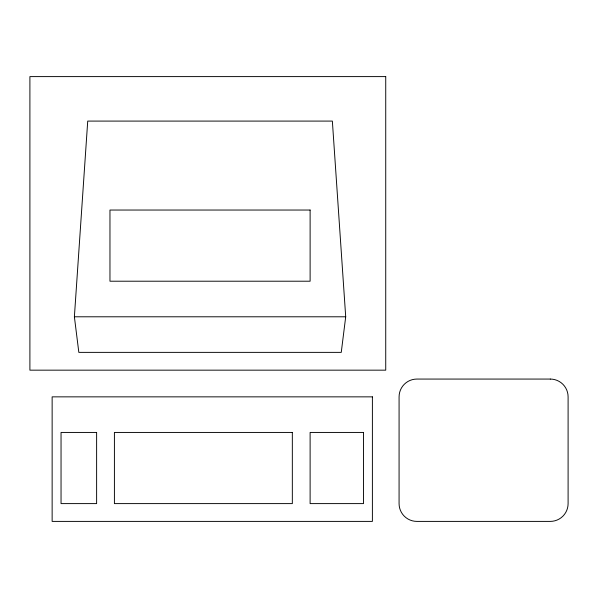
<?xml version="1.0" encoding="UTF-8"?>
<svg xmlns="http://www.w3.org/2000/svg" width="598" height="598" viewBox="0 0 598 598"><rect width="100%" height="100%" fill="white"/><g stroke="black" fill="none" stroke-linecap="round" stroke-linejoin="round"><path stroke-width="0.9" d="M74.384 316.791L87.727 121.088L332.361 121.088L345.704 316.791L341.256 352.372L78.831 352.372L74.384 316.791L345.704 316.791M385.732 76.604L29.9 76.604L29.9 370.162L385.732 370.162L385.732 76.604M310.115 210.04L109.965 210.04L109.965 281.209L310.115 281.209L310.115 210.04M550.31 379.065L416.866 379.065A17.791 17.791 0 0 0 399.083 396.855L399.075 503.606A17.791 17.791 0 0 0 416.858 521.396L550.31 521.396A17.791 17.791 0 0 0 568.1 503.613L568.1 396.855A17.791 17.791 0 0 0 550.31 379.065M372.39 396.855L52.138 396.855L52.138 521.396L372.39 521.396L372.39 396.855M96.622 432.436L61.041 432.436L61.041 503.606L96.622 503.606L96.622 432.436M292.332 432.436L114.412 432.436L114.412 503.606L292.332 503.606L292.332 432.436M363.494 432.436L310.115 432.436L310.115 503.606L363.494 503.606L363.494 432.436"/></g></svg>
